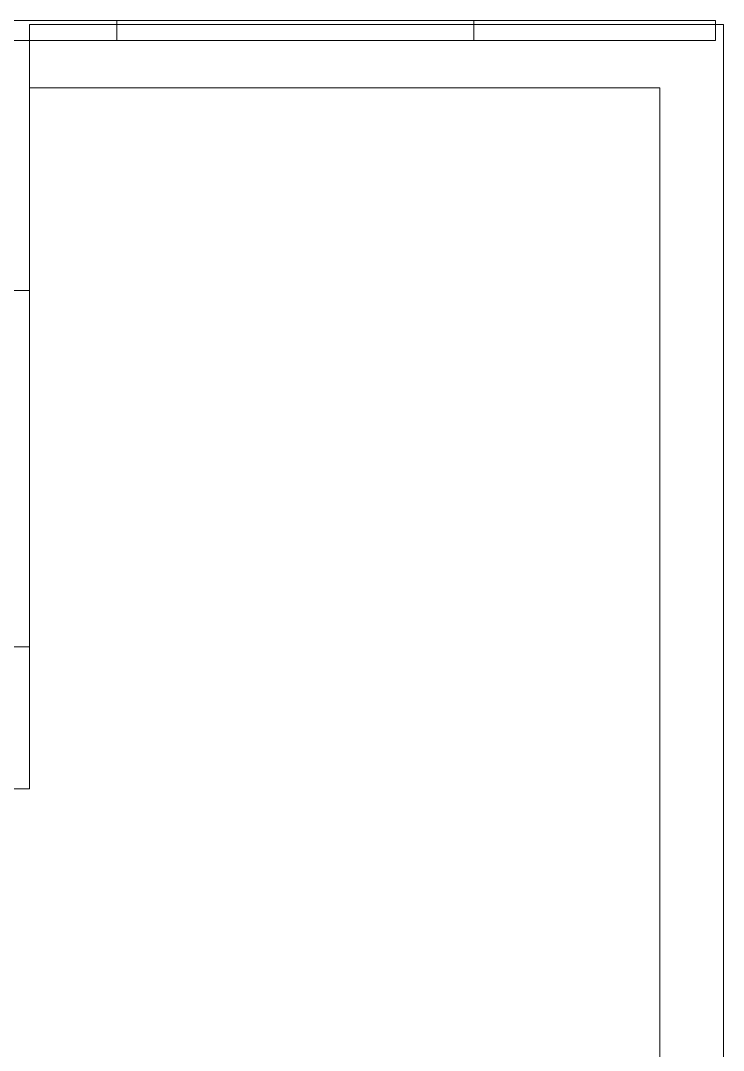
# Model space of a CAD drawing. Header units: millimetres. Extents: x -9358 to 257996, y -67499 to 9117.
# Drawn here: x 18147 to 19920, y -29368 to -26768 of the extents above; entities that cross this region are included whole.
import ezdxf

# ---------------------------------------------------------------- set-up
doc = ezdxf.new("R2010")
doc.units = ezdxf.units.MM
doc.header["$LTSCALE"] = 1000
for name, color, linetype, lineweight in [('A-WAL-LOW-20', 8, 'Continuous', 18), ('A-WAL-LOW-30', 8, 'Continuous', 18), ('A-WAL-PAT-1', 8, 'Continuous', 9)]:
    doc.layers.add(name, color=color, linetype=linetype, lineweight=lineweight)

# ---------------------------------------------------------------- blocks, each defined once
blk = doc.blocks.new('Walls 117 - Walls 13-606884-01-Ground Floor Furniture Plan')
at = {"layer": 'A-WAL-PAT-1'}
h = blk.add_hatch(dxfattribs=at)
h.set_pattern_fill('FP_51', color=256, style=0, pattern_type=2)
h.set_pattern_definition([(90, (450, -8700), (-900, 6e-14), [700, -700]), (90, (0, -9400), (-1800, 1e-13), [700, -700]), (0, (0, -9400), (0, 700), [])])
h.paths.add_polyline_path([(730, -10770), (2620, -10770), (2620, -9770), (730, -9770)], flags=0)
h.paths.add_polyline_path([(750, -10250), (756.1, -10176.8), (775.8, -10101.7), (803.6, -10038.2), (843.8, -9976.7), (893.6, -9922.6), (951.6, -9877.5), (1016.2, -9842.5), (1090.7, -9817.8), (1159.9, -9806.5), (1231.7, -9806.5), (1304.2, -9818.6), (1373.8, -9842.5), (1438.4, -9877.5), (1496.4, -9922.6), (1547.4, -9978.5), (1586.4, -10038.2), (1616.9, -10109.5), (1634.2, -10180), (1640, -10250), (1633.9, -10323.2), (1614.2, -10398.3), (1584.1, -10465.3), (1546.2, -10523.3), (1496.4, -10577.4), (1433.8, -10625), (1373.8, -10657.5), (1299.3, -10682.2), (1230.1, -10693.5), (1158.3, -10693.5), (1085.8, -10681.4), (1016.2, -10657.5), (951.6, -10622.5), (891.2, -10574.8), (842.6, -10521.5), (803.6, -10461.8), (774.1, -10394.5), (755.8, -10320), (751.4, -10267.1)], flags=0)
h.paths.add_polyline_path([(1710, -10250), (1716.1, -10176.8), (1735.8, -10101.7), (1763.6, -10038.2), (1803.8, -9976.7), (1854.9, -9921.6), (1914, -9876.2), (1976.2, -9842.5), (2050.7, -9817.8), (2119.9, -9806.5), (2192.2, -9806.6), (2264.2, -9818.6), (2333.8, -9842.5), (2398.4, -9877.5), (2456.4, -9922.6), (2506.2, -9976.7), (2546.4, -10038.2), (2575.9, -10105.5), (2594.2, -10180), (2600, -10250), (2593.9, -10323.2), (2574.2, -10398.3), (2546.4, -10461.8), (2503.3, -10526.4), (2456.4, -10577.4), (2393.8, -10625), (2333.8, -10657.5), (2259.3, -10682.2), (2190.1, -10693.5), (2118.3, -10693.5), (2045.8, -10681.4), (1976.2, -10657.5), (1907.5, -10619.3), (1851.4, -10575), (1803.8, -10523.3), (1763.6, -10461.8), (1734.1, -10394.5), (1715.8, -10320)], flags=0)
at = {"layer": 'A-WAL-LOW-20'}
for p, q in [((730, -9770), (730, -10770)), ((2620, -10770), (2620, -9770)), ((730, -10770), (2620, -10770))]:
    blk.add_line(p, q, dxfattribs=at)
blk = doc.blocks.new('Walls 121 - Walls 6-606941-01-Ground Floor Furniture Plan')
at = {"layer": 'A-WAL-PAT-1'}
h = blk.add_hatch(dxfattribs=at)
h.set_pattern_fill('FP_52', color=256, style=0, pattern_type=2)
h.set_pattern_definition([(270, (17489.6, -28080), (900, 6e-14), [700, -700]), (270, (17939.6, -27380), (1800, 1e-13), [700, -700]), (180, (17939.6, -27380), (-9e-14, -700), [])])
h.paths.add_polyline_path([(17170, -27380), (19900, -27380), (19900, -27330), (17170, -27330)], flags=0)
at = {"layer": 'A-WAL-LOW-20'}
for p, q in [((17170, -27330), (19900, -27330)), ((17170, -27380), (17170, -27330)), ((19900, -27330), (19900, -27380)), ((19900, -27380), (17170, -27380))]:
    blk.add_line(p, q, dxfattribs=at)
blk = doc.blocks.new('G')
at = {"layer": 'A-WAL-LOW-30'}
for p, q in [((18170, -26630), (19920, -26630)), ((18170, -26630), (18170, -26790)), ((19920, -26630), (19920, -31820)), ((19760, -26790), (18170, -26790)), ((19760, -31660), (19760, -26790))]:
    blk.add_line(p, q, dxfattribs=at)
at = {"layer": 'A-WAL-LOW-20'}
blk.add_blockref('Walls 121 - Walls 6-606941-01-Ground Floor Furniture Plan', (0, 710), dxfattribs=at)
at = {"layer": 'A-WAL-LOW-20', "rotation": 89.99999999999991}
blk.add_blockref('Walls 117 - Walls 13-606884-01-Ground Floor Furniture Plan', (7400, -29290), dxfattribs=at)

msp = doc.modelspace()

# ---------------------------------------------------------------- block references
msp.add_blockref('G', (0, -148.1))

doc.saveas('drawing.dxf')
